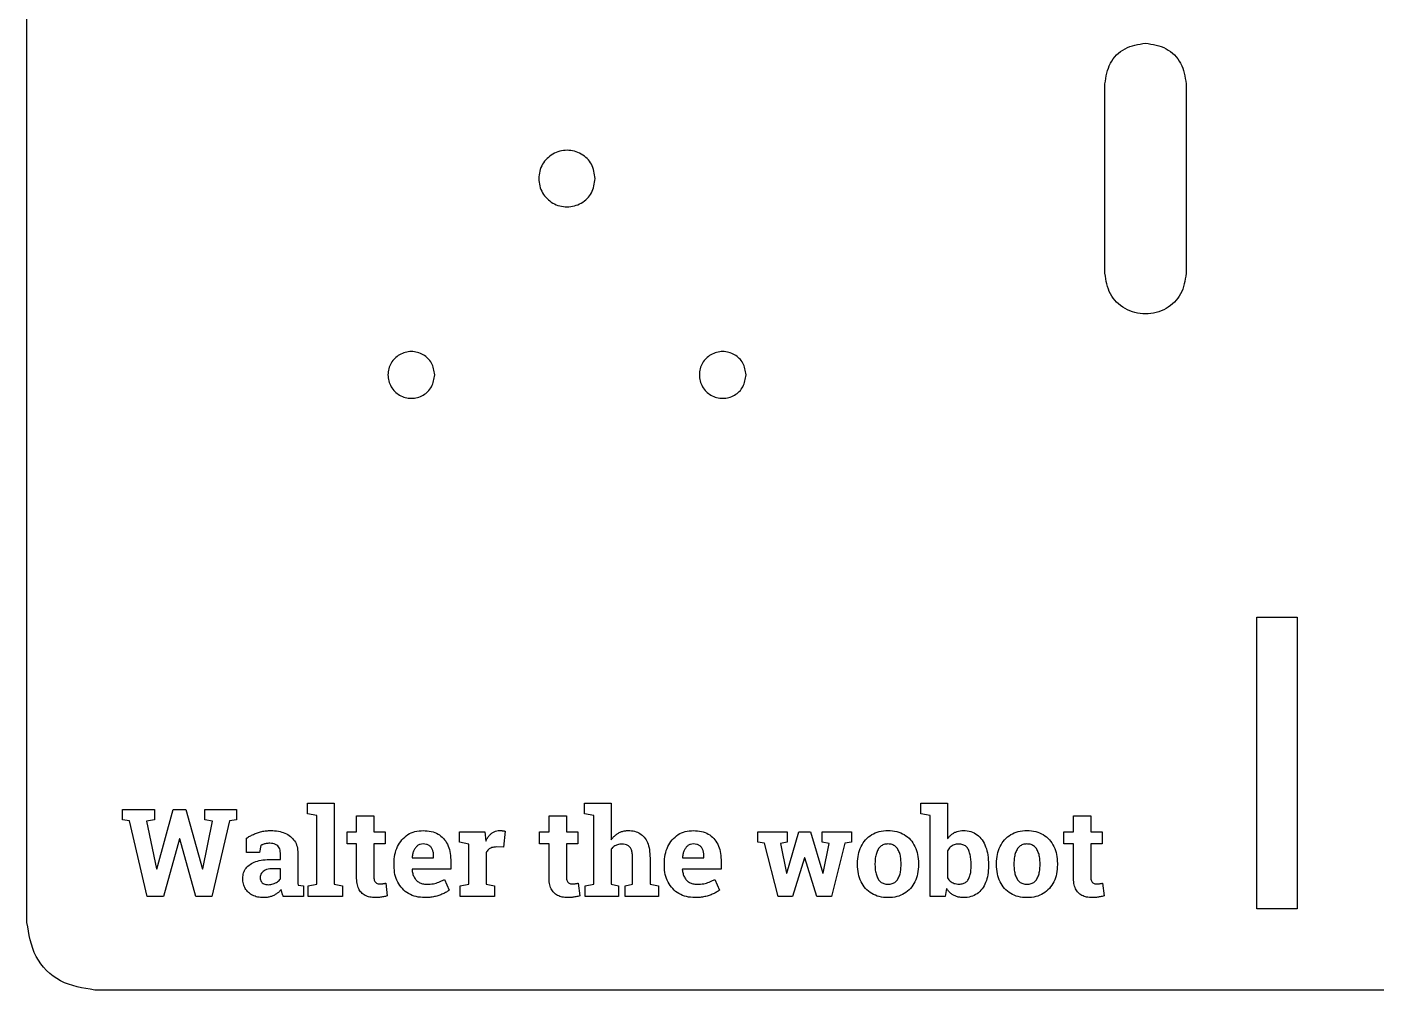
# Model space of a CAD drawing. Extents: x -215 to 205, y 28 to 519.
# Drawn here: x 5 to 104.7, y 398.7 to 469.8 of the extents above; entities that cross this region are included whole.
import ezdxf

# ---------------------------------------------------------------- set-up
doc = ezdxf.new("R2010")
doc.units = 0
doc.layers.add('Layer_1', color=7, linetype='CONTINUOUS')

msp = doc.modelspace()

# ---------------------------------------------------------------- linework, layer by layer
at = {"layer": 'Layer_1', "color": 7}
for points in [[(5.036013, 403.681775), (5.036013, 513.572879)], [(20.522552, 411.246882), (19.993386, 411.180738), (18.692518, 405.602438), (17.497483, 405.602438), (16.320087, 409.840182), (16.293629, 409.840182), (15.116233, 405.602438), (13.921198, 405.602438), (12.611511, 411.180738), (12.086754, 411.246882), (12.086754, 412.022994), (14.450365, 412.022994), (14.450365, 411.246882), (13.863872, 411.14546), (14.600295, 407.626502), (14.626754, 407.622099), (15.830608, 412.023002), (16.778698, 412.023002), (17.991372, 407.622099), (18.01783, 407.626502), (18.749844, 411.14546), (18.163351, 411.246882), (18.163351, 412.022994), (20.522552, 412.022994), (20.522552, 411.246882)], [(25.752483, 411.705494), (25.752483, 412.481605), (27.72804, 412.481605), (27.72804, 406.506432), (28.349809, 406.374141), (28.349809, 405.602438), (25.818629, 405.602438), (25.818629, 406.374141), (26.440401, 406.506432), (26.440401, 411.573202), (25.752483, 411.705494)], [(46.27974, 406.374141), (46.901509, 406.506432), (46.901509, 411.573202), (46.213593, 411.705494), (46.213593, 412.481605), (48.18474, 412.481605), (48.18474, 409.765216)], [(72.962968, 406.188932), (72.870365, 405.602438), (71.759115, 405.602438), (71.759115, 411.573202), (71.075606, 411.705494), (71.075606, 412.481605), (73.042343, 412.481605), (73.042343, 409.866641)], [(29.381684, 407.03561), (29.381684, 409.469777), (28.68054, 409.469777), (28.68054, 410.373769), (29.381684, 410.373769), (29.381684, 411.542346), (30.664915, 411.542335)], [(30.664915, 411.542335), (30.664915, 410.373757), (31.502762, 410.373757), (31.502762, 409.469766), (30.664915, 409.469766), (30.664915, 407.040007)], [(43.598629, 407.03561), (43.598629, 409.469777), (42.897481, 409.469777), (42.897481, 410.373769), (43.598629, 410.373769), (43.598629, 411.542346), (44.881856, 411.542335)], [(44.881856, 411.542335), (44.881856, 410.373757), (45.719704, 410.373757), (45.719704, 409.469766), (44.881856, 409.469766), (44.881856, 407.040007)], [(82.333629, 407.03561), (82.333629, 409.469777), (81.632481, 409.469777), (81.632481, 410.373769), (82.333629, 410.373769), (82.333629, 411.542346), (83.616856, 411.542335)], [(83.616856, 411.542335), (83.616856, 410.373757), (84.454704, 410.373757), (84.454704, 409.469766), (83.616856, 409.469766), (83.616856, 407.040007)], [(22.29967, 409.350702), (22.215886, 408.839174), (21.245747, 408.839174), (21.250158, 409.897507)], [(37.045781, 406.374141), (37.663143, 406.506432), (37.663143, 409.465355), (36.979634, 409.597646), (36.979634, 410.373757), (38.862587, 410.373757), (38.919912, 409.677021)], [(40.366301, 410.409032), (40.229601, 409.236049), (39.700434, 409.249285)], [(65.938281, 409.597646), (65.45762, 409.53591), (64.461023, 405.602438), (63.385051, 405.602438), (62.498698, 408.442299), (62.472254, 408.442299), (61.585898, 405.602438), (60.514337, 405.602438), (59.513329, 409.53591), (59.032671, 409.597646), (59.032671, 410.373757), (61.193434, 410.373757), (61.193434, 409.597646), (60.686315, 409.500632), (61.136107, 407.317821), (61.162551, 407.317821), (62.053315, 410.373757), (62.91762, 410.373757), (63.817204, 407.309002), (63.843648, 407.309002), (64.289031, 409.496224), (63.777503, 409.597646), (63.777503, 410.373757), (65.938267, 410.373757), (65.938281, 409.597646)], [(23.09783, 408.332057), (23.754879, 408.332057), (23.754879, 408.799488)], [(25.046929, 408.790669), (25.046929, 406.819521)], [(34.30294, 409.469771), (34.302934, 409.469766)], [(38.950781, 408.825952), (38.950781, 406.506438), (39.568143, 406.374146), (39.568143, 405.602444), (37.045781, 405.602444), (37.045781, 406.374141)], [(48.18474, 409.09053), (48.18474, 406.506432), (48.740365, 406.374141), (48.740365, 405.602438), (46.27974, 405.602438), (46.27974, 406.374141)], [(54.270165, 409.469771), (54.270156, 409.469766)], [(73.042343, 408.975877), (73.042343, 406.960632)], [(23.754879, 406.903307), (23.754879, 407.63091), (23.09783, 407.63091)], [(32.15099, 407.851396), (32.15099, 408.027785)], [(36.335815, 408.305599), (36.335815, 407.604452), (33.487137, 407.604452), (33.478332, 407.578008)], [(33.482726, 408.477577), (33.495962, 408.455535), (35.07464, 408.455535), (35.07464, 408.570188)], [(51.059879, 408.43348), (51.059879, 406.506432), (51.67724, 406.374141), (51.67724, 405.602438), (49.216615, 405.602438), (49.216615, 406.374141), (49.77224, 406.506432), (49.77224, 408.442299)], [(52.118212, 407.851396), (52.118212, 408.027785)], [(56.303037, 408.305599), (56.303037, 407.604452), (53.454356, 407.604452), (53.445551, 407.578008)], [(53.449948, 408.477577), (53.463184, 408.455535), (55.041865, 408.455535), (55.041865, 408.570188)], [(66.388073, 407.939591), (66.388073, 408.032196)], [(67.675712, 408.032196), (67.675712, 407.939591)], [(69.60717, 407.939591), (69.60717, 408.032196)], [(70.890398, 408.032196), (70.890398, 407.939591)], [(74.779773, 407.855807), (74.779773, 407.94841)], [(76.063004, 407.94841), (76.063004, 407.855807)], [(76.653906, 407.939591), (76.653906, 408.032196)], [(77.941545, 408.032196), (77.941545, 407.939591)], [(79.873004, 407.939591), (79.873004, 408.032196)], [(81.156231, 408.032196), (81.156231, 407.939591)], [(35.881629, 406.854813), (36.229996, 406.061063)], [(55.848851, 406.854813), (56.197218, 406.061063)], [(22.855295, 406.462335), (22.855295, 406.462335)], [(25.064565, 406.427057), (25.45703, 406.374141), (25.45703, 405.602438), (23.970955, 405.602438)], [(31.542448, 406.572588), (31.652693, 405.642138)], [(45.759393, 406.572588), (45.869634, 405.642138)], [(84.494393, 406.572588), (84.604634, 405.642138)], [(34.417601, 405.509849), (34.417587, 405.509835)], [(54.384823, 405.509849), (54.384809, 405.509835)], [(199.926171, 398.681773), (10.036965, 398.681773)]]:
    msp.add_lwpolyline(points, dxfattribs=at)
at = {"layer": 'Layer_1', "color": 5}
for points in [[(87.663649, 468.627322), (87.663649, 468.627322)], [(84.66365, 451.627323), (84.66365, 465.627323)], [(90.663649, 465.627323), (90.663649, 451.627323)], [(47.013162, 458.627317), (47.013162, 458.627317)], [(35.153163, 444.127318), (35.153163, 444.127318)], [(58.153162, 444.127318), (58.153162, 444.127318)], [(95.872393, 426.23477), (98.872393, 426.23477), (98.872393, 404.681773), (95.872393, 404.681773), (95.872393, 426.23477)]]:
    msp.add_lwpolyline(points, dxfattribs=at)
for points, knots in [([(84.66365, 465.627323), (84.745517, 466.15383), (84.906642, 467.190065), (86.100907, 468.38433), (87.137142, 468.545455), (87.663649, 468.627322)], [0, 0, 0, 0, 1.570488, 3.090924, 4.661411, 4.661411, 4.661411, 4.661411]), ([(87.663649, 468.627322), (88.190157, 468.545455), (89.226392, 468.38433), (90.420657, 467.190065), (90.581782, 466.15383), (90.663649, 465.627323)], [0, 0, 0, 0, 1.570488, 3.090924, 4.661411, 4.661411, 4.661411, 4.661411]), ([(47.013162, 458.627317), (46.956472, 458.258092), (46.845064, 457.532482), (46.016497, 456.732219), (44.932849, 456.438577), (43.836867, 456.731222), (43.037175, 457.531481), (42.744233, 458.626065), (43.038795, 459.720017), (43.836301, 460.520624), (44.932851, 460.817429), (46.01706, 460.519598), (46.843398, 459.71912), (46.956011, 458.99487), (47.013162, 458.627317)], [0, 0, 0, 0, 1.094806, 2.15154, 3.239651, 4.334551, 5.393117, 6.488019, 7.578628, 8.638766, 9.734245, 10.822935, 11.881244, 12.971757, 12.971757, 12.971757, 12.971757]), ([(90.663649, 451.627323), (90.581782, 451.097668), (90.420656, 450.055237), (89.226392, 448.906797), (87.663649, 448.485323), (86.100907, 448.906797), (84.906643, 450.055237), (84.745517, 451.097668), (84.66365, 451.627323)], [0, 0, 0, 0, 1.570486, 3.090923, 4.661411, 6.231899, 7.752335, 9.322822, 9.322822, 9.322822, 9.322822]), ([(35.153163, 444.127318), (35.106219, 443.821739), (35.013972, 443.221266), (34.32891, 442.558955), (33.43253, 442.315499), (32.525731, 442.557948), (31.863917, 443.220295), (31.621287, 444.125103), (31.864928, 445.028835), (32.526686, 445.686928), (33.432524, 445.929088), (34.327987, 445.685918), (35.012775, 445.027906), (35.105899, 444.430517), (35.153163, 444.127318)], [0, 0, 0, 0, 0.90614, 1.780598, 2.680036, 3.586271, 4.46256, 5.368796, 6.268236, 7.142692, 8.04883, 8.948172, 9.820793, 10.720136, 10.720136, 10.720136, 10.720136]), ([(58.153162, 444.127318), (58.106218, 443.821739), (58.013972, 443.221266), (57.32891, 442.558955), (56.432529, 442.315499), (55.525731, 442.557948), (54.863916, 443.220295), (54.621286, 444.125103), (54.864927, 445.028835), (55.526685, 445.686929), (56.432523, 445.929088), (57.327987, 445.685918), (58.012775, 445.027906), (58.105898, 444.430517), (58.153162, 444.127318)], [0, 0, 0, 0, 0.90614, 1.780597, 2.680037, 3.586272, 4.462561, 5.368797, 6.268236, 7.142692, 8.048831, 8.948174, 9.820795, 10.720138, 10.720138, 10.720138, 10.720138])]:
    msp.add_open_spline(points, degree=3, knots=knots, dxfattribs=at)
at = {"layer": 'Layer_1', "color": 7}
for points, knots in [([(21.250158, 409.897507), (21.331498, 409.949213), (21.497593, 410.054796), (21.769595, 410.186737), (22.060909, 410.305036), (22.374292, 410.396942), (22.708261, 410.450583), (23.122246, 410.471005), (23.592765, 410.435177), (24.086261, 410.291103), (24.501483, 410.049419), (24.822206, 409.71199), (25.017443, 409.275369), (25.036786, 408.957397), (25.046929, 408.790669)], [0, 0, 0, 0, 0.288939, 0.590013, 0.905323, 1.231504, 1.5674, 1.917465, 2.473471, 2.97476, 3.447007, 3.898393, 4.350088, 4.848031, 4.848031, 4.848031, 4.848031]), ([(32.15099, 408.027785), (32.16204, 408.251701), (32.183235, 408.681219), (32.385414, 409.283628), (32.710778, 409.790787), (33.149672, 410.183907), (33.699597, 410.426569), (34.096727, 410.449859), (34.302934, 410.461952)], [0, 0, 0, 0, 0.669999, 1.285195, 1.881543, 2.459403, 3.029464, 3.645163, 3.645163, 3.645163, 3.645163]), ([(34.302934, 410.461952), (34.503377, 410.451365), (34.883129, 410.431307), (35.407004, 410.230126), (35.823685, 409.895696), (36.12481, 409.448477), (36.307512, 408.904386), (36.32604, 408.512398), (36.335815, 408.305599)], [0, 0, 0, 0, 0.599301, 1.135412, 1.652689, 2.177951, 2.732029, 3.350765, 3.350765, 3.350765, 3.350765]), ([(38.919912, 409.677021), (38.958356, 409.754691), (39.03242, 409.904326), (39.178898, 410.099446), (39.344855, 410.258692), (39.533181, 410.377242), (39.743114, 410.447781), (39.913301, 410.464021), (40.034749, 410.460721), (40.106116, 410.455547), (40.178098, 410.44708), (40.247138, 410.436335), (40.309799, 410.424305), (40.348303, 410.413897), (40.366301, 410.409032)], [0, 0, 0, 0, 0.259538, 0.500015, 0.727737, 0.946232, 1.161914, 1.386039, 1.454899, 1.526375, 1.600614, 1.672265, 1.735973, 1.791888, 1.791888, 1.791888, 1.791888]), ([(48.18474, 409.765216), (48.236349, 409.835067), (48.337802, 409.972381), (48.525138, 410.144933), (48.732142, 410.284839), (48.959317, 410.387751), (49.204264, 410.449491), (49.528843, 410.472283), (49.91436, 410.431062), (50.325594, 410.261699), (50.660682, 409.972443), (50.901462, 409.560829), (51.039021, 409.032761), (51.052529, 408.644643), (51.059879, 408.43348)], [0, 0, 0, 0, 0.260056, 0.511222, 0.759637, 1.006891, 1.255553, 1.513103, 1.980121, 2.405325, 2.827429, 3.28413, 3.814252, 4.446855, 4.446855, 4.446855, 4.446855]), ([(52.118212, 408.027785), (52.129262, 408.251701), (52.150457, 408.681219), (52.352636, 409.283628), (52.678, 409.790787), (53.116895, 410.183907), (53.666819, 410.426569), (54.063949, 410.449859), (54.270156, 410.461952)], [0, 0, 0, 0, 0.669999, 1.285195, 1.881543, 2.459403, 3.029464, 3.645163, 3.645163, 3.645163, 3.645163]), ([(54.270156, 410.461952), (54.4706, 410.451365), (54.850351, 410.431307), (55.374226, 410.230126), (55.790908, 409.895696), (56.092032, 409.448477), (56.274735, 408.904386), (56.293262, 408.512398), (56.303037, 408.305599)], [0, 0, 0, 0, 0.599301, 1.135412, 1.652689, 2.177951, 2.732029, 3.350765, 3.350765, 3.350765, 3.350765]), ([(66.388073, 408.032196), (66.399327, 408.25676), (66.420898, 408.68719), (66.628, 409.28981), (66.962018, 409.795991), (67.420029, 410.188515), (67.998582, 410.42014), (68.637845, 410.483835), (69.277414, 410.420324), (69.857435, 410.189815), (70.316521, 409.798409), (70.650793, 409.292397), (70.857678, 408.688885), (70.879173, 408.257492), (70.890398, 408.032196)], [0, 0, 0, 0, 0.671848, 1.287759, 1.885487, 2.472779, 3.068264, 3.72455, 4.383238, 4.979804, 5.566685, 6.163799, 6.780405, 7.454448, 7.454448, 7.454448, 7.454448]), ([(73.042343, 409.866641), (73.089628, 409.927064), (73.182447, 410.045671), (73.350866, 410.193685), (73.535887, 410.313435), (73.740929, 410.400395), (73.965543, 410.45181), (74.309196, 410.472979), (74.752341, 410.419396), (75.244428, 410.180924), (75.617317, 409.77804), (75.87832, 409.258137), (76.038063, 408.634476), (76.054354, 408.186341), (76.063004, 407.94841)], [0, 0, 0, 0, 0.22976, 0.451012, 0.668955, 0.888499, 1.115623, 1.356567, 1.919331, 2.434379, 2.962324, 3.534965, 4.164583, 4.87725, 4.87725, 4.87725, 4.87725]), ([(76.653906, 408.032196), (76.66516, 408.25676), (76.686731, 408.68719), (76.893833, 409.28981), (77.227852, 409.795991), (77.685862, 410.188515), (78.264416, 410.42014), (78.903678, 410.483835), (79.543248, 410.420324), (80.123268, 410.189815), (80.582354, 409.798409), (80.916627, 409.292397), (81.123512, 408.688885), (81.145006, 408.257492), (81.156231, 408.032196)], [0, 0, 0, 0, 0.671848, 1.287759, 1.885487, 2.472779, 3.068264, 3.72455, 4.383238, 4.979804, 5.566685, 6.163799, 6.780405, 7.454448, 7.454448, 7.454448, 7.454448]), ([(23.754879, 408.799488), (23.751295, 408.870817), (23.744524, 409.005604), (23.676238, 409.191432), (23.562218, 409.341544), (23.4013, 409.450218), (23.198016, 409.511881), (23.002167, 409.525889), (22.831473, 409.519238), (22.699952, 409.502911), (22.580174, 409.474705), (22.473571, 409.438567), (22.379779, 409.399335), (22.325312, 409.366269), (22.29967, 409.350702)], [0, 0, 0, 0, 0.213296, 0.403056, 0.584063, 0.770119, 0.97558, 1.214146, 1.355861, 1.48777, 1.611072, 1.72426, 1.825302, 1.915184, 1.915184, 1.915184, 1.915184]), ([(34.302934, 409.469766), (34.228023, 409.464572), (34.083055, 409.45452), (33.883767, 409.356219), (33.727081, 409.197289), (33.608355, 408.992171), (33.521784, 408.748278), (33.49619, 408.570891), (33.482726, 408.477577)], [0, 0, 0, 0, 0.223542, 0.432599, 0.64949, 0.884187, 1.138498, 1.420768, 1.420768, 1.420768, 1.420768]), ([(35.07464, 408.570188), (35.071153, 408.655677), (35.064566, 408.817147), (34.999528, 409.041558), (34.893161, 409.229391), (34.737743, 409.372672), (34.532712, 409.457291), (34.382726, 409.465438), (34.30294, 409.469771)], [0, 0, 0, 0, 0.255916, 0.483369, 0.693871, 0.896091, 1.105894, 1.344348, 1.344348, 1.344348, 1.344348]), ([(39.700434, 409.249285), (39.641099, 409.247206), (39.528339, 409.243255), (39.369624, 409.206369), (39.23216, 409.14461), (39.116556, 409.058806), (39.019414, 408.952846), (38.973921, 408.868735), (38.950781, 408.825952)], [0, 0, 0, 0, 0.177794, 0.337879, 0.485438, 0.626655, 0.767159, 0.912611, 0.912611, 0.912611, 0.912611]), ([(49.77224, 408.442299), (49.768956, 408.554127), (49.763022, 408.756191), (49.701772, 409.026645), (49.590815, 409.232688), (49.426491, 409.369827), (49.221677, 409.447636), (49.013827, 409.465808), (48.823599, 409.454495), (48.665017, 409.422765), (48.52172, 409.368335), (48.393972, 409.293676), (48.279136, 409.202246), (48.216336, 409.127924), (48.18474, 409.09053)], [0, 0, 0, 0, 0.335112, 0.605521, 0.824882, 1.024101, 1.233595, 1.472374, 1.644447, 1.804297, 1.955577, 2.102015, 2.246756, 2.393322, 2.393322, 2.393322, 2.393322]), ([(54.270156, 409.469766), (54.195245, 409.464572), (54.050277, 409.45452), (53.850989, 409.356219), (53.694304, 409.197289), (53.575578, 408.992171), (53.489006, 408.748278), (53.463412, 408.570891), (53.449948, 408.477577)], [0, 0, 0, 0, 0.223542, 0.432599, 0.64949, 0.884187, 1.138498, 1.420768, 1.420768, 1.420768, 1.420768]), ([(55.041865, 408.570188), (55.038378, 408.655677), (55.031791, 408.817147), (54.966753, 409.041558), (54.860386, 409.229391), (54.704968, 409.372672), (54.499937, 409.457291), (54.349951, 409.465438), (54.270165, 409.469771)], [0, 0, 0, 0, 0.255916, 0.483369, 0.693871, 0.896091, 1.105894, 1.344348, 1.344348, 1.344348, 1.344348]), ([(69.60717, 408.032196), (69.602914, 408.165104), (69.594873, 408.416199), (69.516184, 408.767477), (69.391084, 409.065986), (69.203572, 409.304299), (68.937931, 409.445862), (68.637199, 409.482275), (68.336865, 409.446014), (68.072341, 409.304415), (67.887326, 409.065638), (67.76494, 408.767119), (67.687747, 408.416058), (67.679878, 408.165089), (67.675712, 408.032196)], [0, 0, 0, 0, 0.39821, 0.752314, 1.073245, 1.36339, 1.642943, 1.951431, 2.259438, 2.537701, 2.826283, 3.146232, 3.500015, 3.898193, 3.898193, 3.898193, 3.898193]), ([(74.779773, 407.94841), (74.776179, 408.092875), (74.769477, 408.362289), (74.701545, 408.735155), (74.594099, 409.046001), (74.423502, 409.291919), (74.168595, 409.437522), (73.912296, 409.468185), (73.6908, 409.452771), (73.518442, 409.411655), (73.366827, 409.340731), (73.236633, 409.242811), (73.124893, 409.121267), (73.070266, 409.025057), (73.042343, 408.975877)], [0, 0, 0, 0, 0.432997, 0.807498, 1.132165, 1.414731, 1.684484, 1.985086, 2.175219, 2.349373, 2.513431, 2.673604, 2.835415, 3.004623, 3.004623, 3.004623, 3.004623]), ([(79.873004, 408.032196), (79.868747, 408.165104), (79.860706, 408.416199), (79.782017, 408.767477), (79.656918, 409.065986), (79.469405, 409.304299), (79.203764, 409.445862), (78.903032, 409.482275), (78.602699, 409.446014), (78.338175, 409.304415), (78.153159, 409.065638), (78.030773, 408.767119), (77.95358, 408.416058), (77.945712, 408.165089), (77.941545, 408.032196)], [0, 0, 0, 0, 0.39821, 0.752314, 1.073245, 1.36339, 1.642943, 1.951431, 2.259438, 2.537701, 2.826283, 3.146232, 3.500015, 3.898193, 3.898193, 3.898193, 3.898193]), ([(23.816615, 406.100738), (23.763505, 406.044053), (23.656906, 405.930278), (23.467619, 405.788092), (23.259558, 405.666572), (23.028211, 405.574591), (22.774159, 405.520698), (22.451972, 405.501447), (22.083377, 405.533264), (21.698239, 405.660064), (21.383248, 405.876368), (21.146299, 406.168411), (21.007001, 406.53095), (20.965775, 406.931877), (21.014602, 407.340499), (21.205131, 407.708294), (21.522516, 407.99444), (21.952765, 408.195605), (22.490945, 408.313887), (22.884517, 408.325671), (23.09783, 408.332057)], [0, 0, 0, 0, 0.232651, 0.466968, 0.707114, 0.953915, 1.210367, 1.482658, 1.920054, 2.31238, 2.685387, 3.050963, 3.423412, 3.83339, 4.250734, 4.639938, 5.047995, 5.509695, 6.049879, 6.689115, 6.689115, 6.689115, 6.689115]), ([(23.09783, 407.63091), (23.013605, 407.627504), (22.856962, 407.621168), (22.641711, 407.557879), (22.473901, 407.448999), (22.353709, 407.310239), (22.278947, 407.150404), (22.258289, 406.985396), (22.274043, 406.83149), (22.327218, 406.698672), (22.41784, 406.59251), (22.539566, 406.515537), (22.689402, 406.469437), (22.797702, 406.464801), (22.855295, 406.462335)], [0, 0, 0, 0, 0.252258, 0.469154, 0.664031, 0.844167, 1.013201, 1.185566, 1.336503, 1.473262, 1.607986, 1.748176, 1.899963, 2.072369, 2.072369, 2.072369, 2.072369]), ([(34.417587, 405.509835), (34.201452, 405.522232), (33.787161, 405.545995), (33.211964, 405.777628), (32.747782, 406.153911), (32.40151, 406.64112), (32.185466, 407.221805), (32.162765, 407.636357), (32.15099, 407.851396)], [0, 0, 0, 0, 0.646055, 1.238367, 1.825278, 2.415759, 3.012405, 3.655484, 3.655484, 3.655484, 3.655484]), ([(54.384809, 405.509835), (54.168674, 405.522232), (53.754383, 405.545995), (53.179186, 405.777628), (52.715004, 406.153911), (52.368732, 406.64112), (52.152688, 407.221805), (52.129987, 407.636357), (52.118212, 407.851396)], [0, 0, 0, 0, 0.646055, 1.238367, 1.825278, 2.415759, 3.012405, 3.655484, 3.655484, 3.655484, 3.655484]), ([(70.890398, 407.939591), (70.879197, 407.713566), (70.857772, 407.281216), (70.651161, 406.676763), (70.316638, 406.171402), (69.858678, 405.781555), (69.281986, 405.551375), (68.64339, 405.488072), (68.003527, 405.551248), (67.422044, 405.780676), (66.961891, 406.170958), (66.627352, 406.676798), (66.420685, 407.281206), (66.399269, 407.713563), (66.388073, 407.939591)], [0, 0, 0, 0, 0.67624, 1.293543, 1.890044, 2.475388, 3.068955, 3.722748, 4.383845, 4.981492, 5.567961, 6.164465, 6.781767, 7.458007, 7.458007, 7.458007, 7.458007]), ([(67.675712, 407.939591), (67.679816, 407.803679), (67.687522, 407.548495), (67.764169, 407.193566), (67.88671, 406.8949), (68.074487, 406.658904), (68.342137, 406.520712), (68.643465, 406.485341), (68.944036, 406.521129), (69.207224, 406.661217), (69.393678, 406.897351), (69.517689, 407.195858), (69.595148, 407.550143), (69.602997, 407.804409), (69.60717, 407.939591)], [0, 0, 0, 0, 0.407228, 0.764601, 1.082976, 1.369358, 1.649159, 1.96191, 2.26766, 2.544574, 2.831743, 3.15128, 3.508093, 3.913135, 3.913135, 3.913135, 3.913135]), ([(76.063004, 407.855807), (76.05433, 407.633399), (76.037965, 407.21377), (75.877423, 406.629823), (75.614499, 406.143652), (75.24084, 405.769147), (74.753857, 405.549104), (74.307262, 405.498693), (73.949026, 405.521101), (73.702382, 405.578868), (73.480235, 405.677152), (73.282919, 405.813653), (73.10597, 405.983704), (73.011394, 406.119434), (72.962968, 406.188932)], [0, 0, 0, 0, 0.666015, 1.256605, 1.799274, 2.308268, 2.813986, 3.371217, 3.638953, 3.888341, 4.126885, 4.363222, 4.604906, 4.858514, 4.858514, 4.858514, 4.858514]), ([(73.042343, 406.960632), (73.070379, 406.914244), (73.125468, 406.823096), (73.238259, 406.709741), (73.370117, 406.619729), (73.523448, 406.555541), (73.697462, 406.518188), (73.920638, 406.504567), (74.173816, 406.529986), (74.426701, 406.650484), (74.599973, 406.864256), (74.704804, 407.141454), (74.770083, 407.47787), (74.776374, 407.723238), (74.779773, 407.855807)], [0, 0, 0, 0, 0.162122, 0.318557, 0.475318, 0.638441, 0.813898, 1.006634, 1.30804, 1.568028, 1.823684, 2.111898, 2.449898, 2.847142, 2.847142, 2.847142, 2.847142]), ([(81.156231, 407.939591), (81.145031, 407.713566), (81.123605, 407.281216), (80.916994, 406.676763), (80.582471, 406.171402), (80.124511, 405.781555), (79.54782, 405.551375), (78.909224, 405.488072), (78.269361, 405.551248), (77.687877, 405.780676), (77.227724, 406.170958), (76.893185, 406.676798), (76.686518, 407.281206), (76.665102, 407.713563), (76.653906, 407.939591)], [0, 0, 0, 0, 0.67624, 1.293543, 1.890044, 2.475388, 3.068955, 3.722748, 4.383845, 4.981492, 5.567961, 6.164465, 6.781767, 7.458007, 7.458007, 7.458007, 7.458007]), ([(77.941545, 407.939591), (77.94565, 407.803679), (77.953355, 407.548495), (78.030003, 407.193566), (78.152543, 406.8949), (78.340321, 406.658904), (78.60797, 406.520712), (78.909298, 406.485341), (79.20987, 406.521129), (79.473057, 406.661217), (79.659511, 406.897351), (79.783523, 407.195858), (79.860981, 407.550143), (79.868831, 407.804409), (79.873004, 407.939591)], [0, 0, 0, 0, 0.407228, 0.764601, 1.082976, 1.369358, 1.649159, 1.96191, 2.26766, 2.544574, 2.831743, 3.15128, 3.508093, 3.913135, 3.913135, 3.913135, 3.913135]), ([(22.855295, 406.462335), (22.918254, 406.464892), (23.041713, 406.469906), (23.220683, 406.513233), (23.384805, 406.583116), (23.530643, 406.673699), (23.657676, 406.778461), (23.722922, 406.862263), (23.754879, 406.903307)], [0, 0, 0, 0, 0.188664, 0.369959, 0.548785, 0.721604, 0.883749, 1.039395, 1.039395, 1.039395, 1.039395]), ([(25.046929, 406.819521), (25.046968, 406.795512), (25.047046, 406.748474), (25.047858, 406.679388), (25.048845, 406.61306), (25.051352, 406.549147), (25.056352, 406.48733), (25.061853, 406.446962), (25.064565, 406.427057)], [0, 0, 0, 0, 0.072026, 0.141115, 0.207271, 0.271025, 0.332975, 0.393231, 0.393231, 0.393231, 0.393231]), ([(31.652693, 405.642138), (31.604965, 405.628189), (31.510398, 405.600552), (31.367558, 405.567766), (31.224411, 405.541463), (31.077704, 405.522925), (30.924589, 405.512236), (30.682753, 405.506169), (30.369435, 405.531069), (30.013359, 405.653196), (29.723262, 405.864499), (29.516249, 406.175002), (29.399157, 406.577701), (29.387842, 406.874228), (29.381684, 407.03561)], [0, 0, 0, 0, 0.149146, 0.295513, 0.43943, 0.585622, 0.73889, 0.899639, 1.311512, 1.674389, 2.015311, 2.36866, 2.773383, 3.256677, 3.256677, 3.256677, 3.256677]), ([(30.664915, 407.040007), (30.666858, 406.983921), (30.670394, 406.881879), (30.706811, 406.744248), (30.772829, 406.640571), (30.863019, 406.571978), (30.970147, 406.53107), (31.076096, 406.522499), (31.170336, 406.524997), (31.247587, 406.528268), (31.319599, 406.534549), (31.390582, 406.544056), (31.464859, 406.556546), (31.51594, 406.567107), (31.542448, 406.572588)], [0, 0, 0, 0, 0.168053, 0.305754, 0.421811, 0.529715, 0.639997, 0.761256, 0.845782, 0.923039, 0.993131, 1.062562, 1.137837, 1.219036, 1.219036, 1.219036, 1.219036]), ([(33.478332, 407.578008), (33.490722, 407.478321), (33.514636, 407.285925), (33.623974, 407.020006), (33.783649, 406.79488), (33.996477, 406.619737), (34.262141, 406.51576), (34.544251, 406.491634), (34.813216, 406.503619), (35.051261, 406.529866), (35.264186, 406.57923), (35.46507, 406.652184), (35.671465, 406.742551), (35.809601, 406.816339), (35.881629, 406.854813)], [0, 0, 0, 0, 0.300255, 0.579492, 0.852408, 1.121188, 1.39428, 1.694337, 1.963498, 2.201883, 2.411713, 2.617426, 2.842193, 3.087085, 3.087085, 3.087085, 3.087085]), ([(45.869634, 405.642138), (45.821907, 405.628189), (45.727342, 405.600551), (45.584502, 405.567766), (45.441355, 405.541463), (45.294648, 405.522925), (45.141533, 405.512236), (44.899697, 405.506169), (44.58638, 405.531069), (44.230304, 405.653196), (43.940206, 405.864499), (43.733193, 406.175002), (43.616101, 406.577701), (43.604787, 406.874228), (43.598629, 407.03561)], [0, 0, 0, 0, 0.149144, 0.29551, 0.439427, 0.585619, 0.738887, 0.899636, 1.311509, 1.674386, 2.015308, 2.368657, 2.77338, 3.256674, 3.256674, 3.256674, 3.256674]), ([(44.881856, 407.040007), (44.883801, 406.983921), (44.887338, 406.881879), (44.923755, 406.744249), (44.989771, 406.64057), (45.079963, 406.571979), (45.18709, 406.53107), (45.293039, 406.522499), (45.387279, 406.524997), (45.464531, 406.528267), (45.536543, 406.534549), (45.607527, 406.544056), (45.681803, 406.556546), (45.732885, 406.567107), (45.759393, 406.572588)], [0, 0, 0, 0, 0.168053, 0.305754, 0.42181, 0.529715, 0.639997, 0.761254, 0.845783, 0.92304, 0.993132, 1.062564, 1.137838, 1.219038, 1.219038, 1.219038, 1.219038]), ([(53.445551, 407.578008), (53.457942, 407.478321), (53.481856, 407.285925), (53.591195, 407.020006), (53.750871, 406.79488), (53.963699, 406.619737), (54.229363, 406.51576), (54.511473, 406.491634), (54.780438, 406.503619), (55.018484, 406.529866), (55.231408, 406.57923), (55.432292, 406.652184), (55.638687, 406.742551), (55.776824, 406.816339), (55.848851, 406.854813)], [0, 0, 0, 0, 0.300255, 0.579492, 0.852409, 1.121189, 1.394281, 1.694338, 1.963499, 2.201884, 2.411714, 2.617427, 2.842194, 3.087086, 3.087086, 3.087086, 3.087086]), ([(84.604634, 405.642138), (84.556907, 405.628189), (84.462342, 405.600551), (84.319502, 405.567766), (84.176355, 405.541463), (84.029648, 405.522925), (83.876533, 405.512236), (83.634697, 405.506169), (83.32138, 405.531069), (82.965304, 405.653196), (82.675206, 405.864499), (82.468193, 406.175002), (82.351101, 406.577701), (82.339787, 406.874228), (82.333629, 407.03561)], [0, 0, 0, 0, 0.149144, 0.29551, 0.439427, 0.585619, 0.738887, 0.899636, 1.311509, 1.674386, 2.015308, 2.368657, 2.77338, 3.256674, 3.256674, 3.256674, 3.256674]), ([(83.616856, 407.040007), (83.618801, 406.983921), (83.622338, 406.881879), (83.658755, 406.744249), (83.724771, 406.64057), (83.814963, 406.571979), (83.92209, 406.53107), (84.028039, 406.522499), (84.122279, 406.524997), (84.199531, 406.528267), (84.271543, 406.534549), (84.342527, 406.544056), (84.416803, 406.556546), (84.467885, 406.567107), (84.494393, 406.572588)], [0, 0, 0, 0, 0.168053, 0.305754, 0.42181, 0.529715, 0.639997, 0.761254, 0.845783, 0.92304, 0.993132, 1.062564, 1.137838, 1.219038, 1.219038, 1.219038, 1.219038]), ([(23.970955, 405.602438), (23.95947, 405.629053), (23.936465, 405.682368), (23.905772, 405.76409), (23.877776, 405.846964), (23.853302, 405.93087), (23.832484, 406.015439), (23.821897, 406.072344), (23.816615, 406.100738)], [0, 0, 0, 0, 0.086952, 0.174177, 0.261797, 0.349325, 0.436314, 0.522941, 0.522941, 0.522941, 0.522941]), ([(36.229996, 406.061063), (36.159105, 406.00994), (36.010605, 405.902847), (35.751548, 405.774923), (35.459959, 405.660739), (35.135895, 405.572908), (34.784479, 405.519274), (34.542165, 405.513049), (34.417601, 405.509849)], [0, 0, 0, 0, 0.261813, 0.548438, 0.863576, 1.200424, 1.553515, 1.927041, 1.927041, 1.927041, 1.927041]), ([(56.197218, 406.061063), (56.126327, 406.00994), (55.977827, 405.902847), (55.71877, 405.774923), (55.427181, 405.660739), (55.103117, 405.572908), (54.751701, 405.519274), (54.509387, 405.513049), (54.384823, 405.509849)], [0, 0, 0, 0, 0.261813, 0.548438, 0.863576, 1.200424, 1.553515, 1.927041, 1.927041, 1.927041, 1.927041]), ([(10.036965, 398.681773), (9.1593, 398.818208), (7.432011, 399.086719), (5.441122, 401.077091), (5.172495, 402.804248), (5.036013, 403.681775)], [0, 0, 0, 0, 2.617944, 5.152247, 7.76976, 7.76976, 7.76976, 7.76976])]:
    msp.add_open_spline(points, degree=3, knots=knots, dxfattribs=at)

doc.saveas('drawing.dxf')
